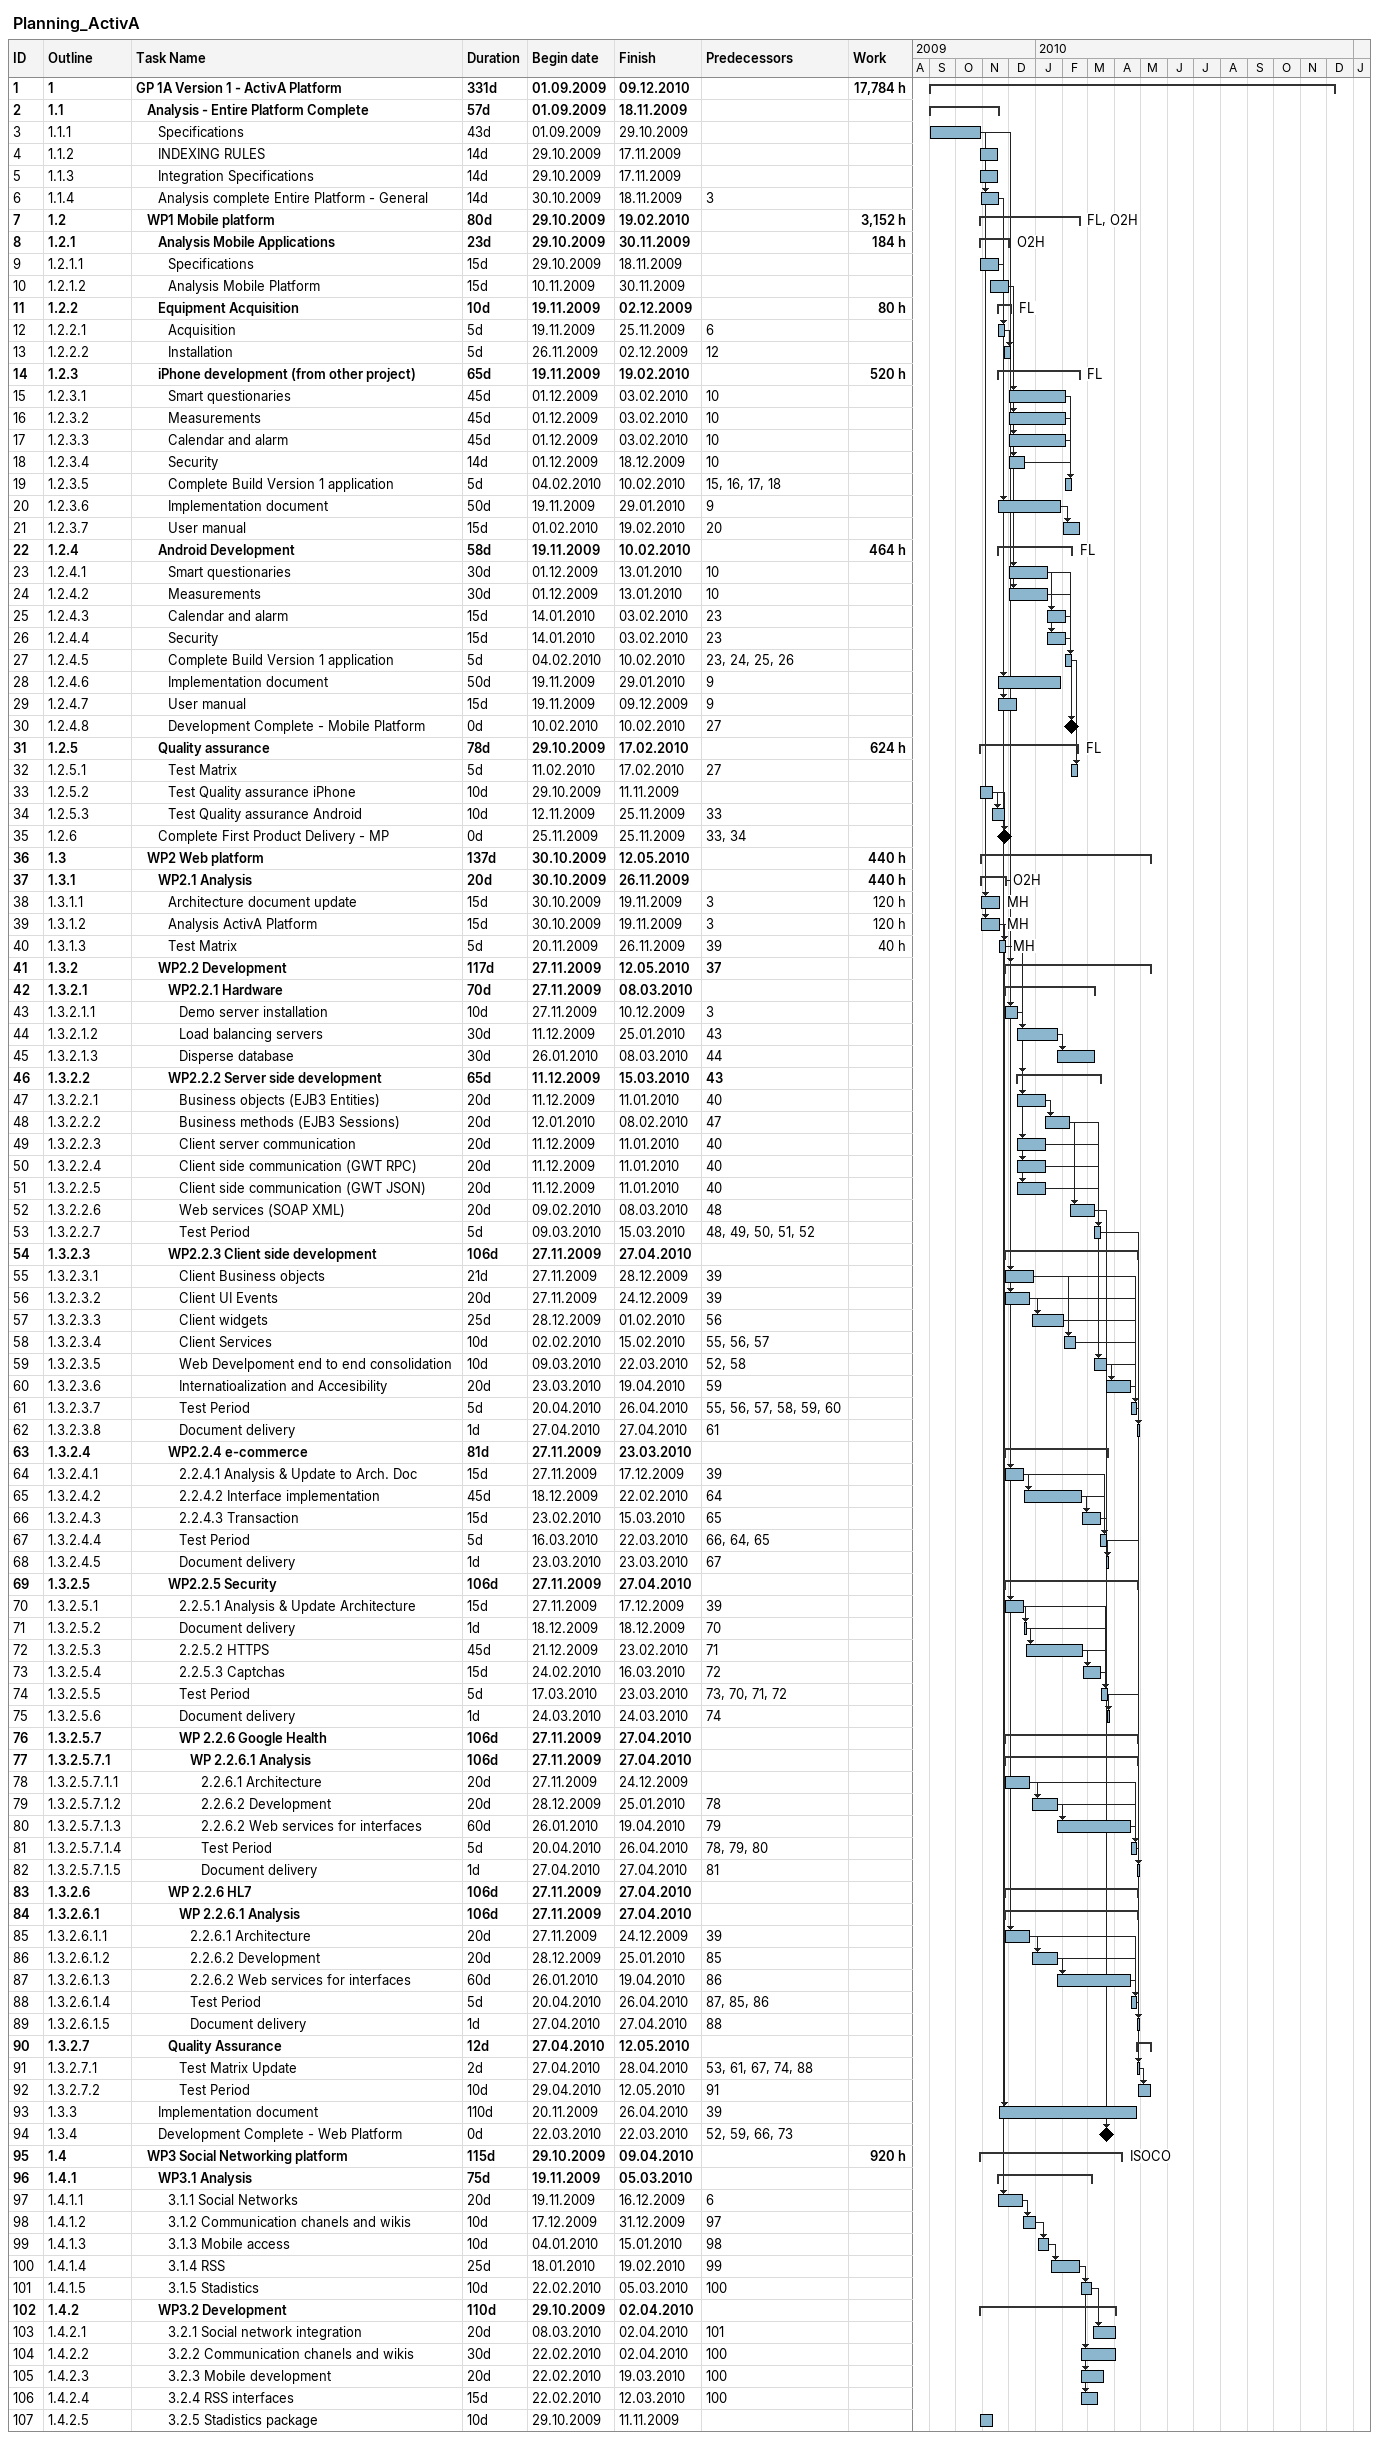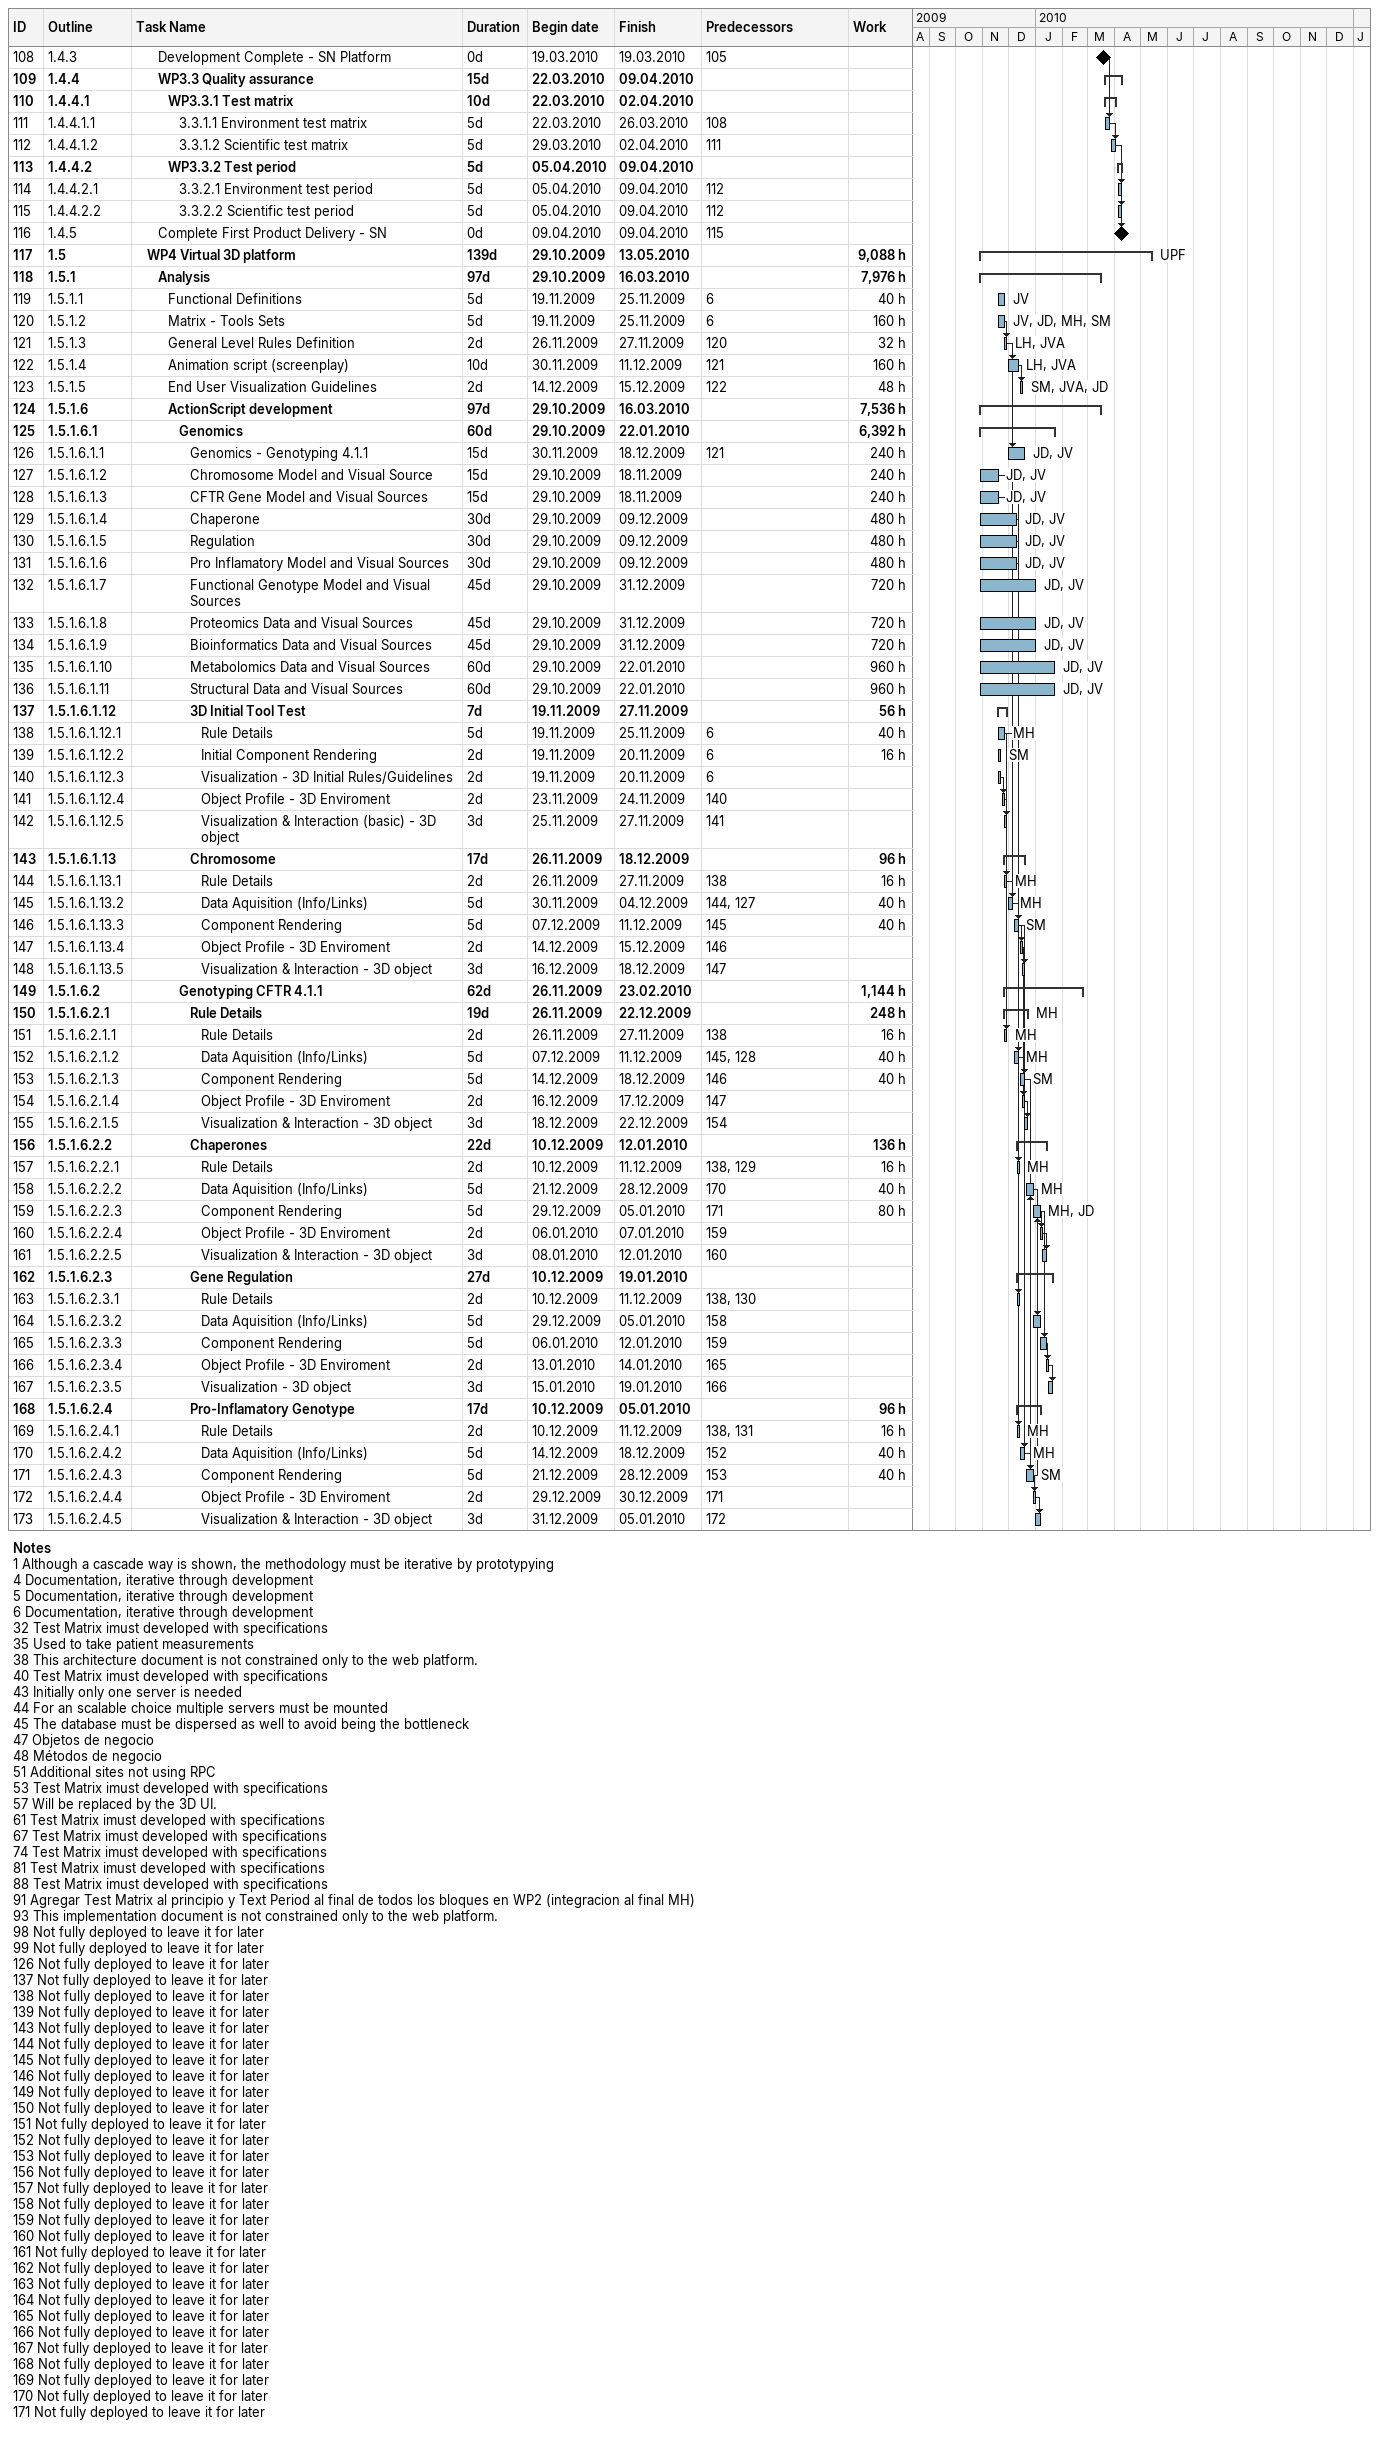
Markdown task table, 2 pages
Planning_ActivA

| ID | WBS | Task | Duration | Start | Finish | Predecessors | Resources | Work (h) |
|---|---|---|---|---|---|---|---|---|
| 1 | 1 | **GP 1A Version 1 - ActivA Platform** | 331d | 2009-09-01 | 2010-12-09 |  |  | 17784 |
| 2 | 1.1 | **Analysis - Entire Platform Complete** | 57d | 2009-09-01 | 2009-11-18 |  |  |  |
| 3 | 1.1.1 | Specifications | 43d | 2009-09-01 | 2009-10-29 |  |  |  |
| 4 | 1.1.2 | INDEXING RULES | 14d | 2009-10-29 | 2009-11-17 |  |  |  |
| 5 | 1.1.3 | Integration Specifications | 14d | 2009-10-29 | 2009-11-17 |  |  |  |
| 6 | 1.1.4 | Analysis complete Entire Platform - General | 14d | 2009-10-30 | 2009-11-18 | 3 |  |  |
| 7 | 1.2 | **WP1 Mobile platform** | 80d | 2009-10-29 | 2010-02-19 |  | FL, O2H | 3152 |
| 8 | 1.2.1 | **Analysis Mobile Applications** | 23d | 2009-10-29 | 2009-11-30 |  | O2H | 184 |
| 9 | 1.2.1.1 | Specifications | 15d | 2009-10-29 | 2009-11-18 |  |  |  |
| 10 | 1.2.1.2 | Analysis Mobile Platform | 15d | 2009-11-10 | 2009-11-30 |  |  |  |
| 11 | 1.2.2 | **Equipment Acquisition** | 10d | 2009-11-19 | 2009-12-02 |  | FL | 80 |
| 12 | 1.2.2.1 | Acquisition | 5d | 2009-11-19 | 2009-11-25 | 6 |  |  |
| 13 | 1.2.2.2 | Installation | 5d | 2009-11-26 | 2009-12-02 | 12 |  |  |
| 14 | 1.2.3 | **iPhone development (from other project)** | 65d | 2009-11-19 | 2010-02-19 |  | FL | 520 |
| 15 | 1.2.3.1 | Smart questionaries | 45d | 2009-12-01 | 2010-02-03 | 10 |  |  |
| 16 | 1.2.3.2 | Measurements | 45d | 2009-12-01 | 2010-02-03 | 10 |  |  |
| 17 | 1.2.3.3 | Calendar and alarm | 45d | 2009-12-01 | 2010-02-03 | 10 |  |  |
| 18 | 1.2.3.4 | Security | 14d | 2009-12-01 | 2009-12-18 | 10 |  |  |
| 19 | 1.2.3.5 | Complete Build Version 1 application | 5d | 2010-02-04 | 2010-02-10 | 15, 16, 17, 18 |  |  |
| 20 | 1.2.3.6 | Implementation document | 50d | 2009-11-19 | 2010-01-29 | 9 |  |  |
| 21 | 1.2.3.7 | User manual | 15d | 2010-02-01 | 2010-02-19 | 20 |  |  |
| 22 | 1.2.4 | **Android Development** | 58d | 2009-11-19 | 2010-02-10 |  | FL | 464 |
| 23 | 1.2.4.1 | Smart questionaries | 30d | 2009-12-01 | 2010-01-13 | 10 |  |  |
| 24 | 1.2.4.2 | Measurements | 30d | 2009-12-01 | 2010-01-13 | 10 |  |  |
| 25 | 1.2.4.3 | Calendar and alarm | 15d | 2010-01-14 | 2010-02-03 | 23 |  |  |
| 26 | 1.2.4.4 | Security | 15d | 2010-01-14 | 2010-02-03 | 23 |  |  |
| 27 | 1.2.4.5 | Complete Build Version 1 application | 5d | 2010-02-04 | 2010-02-10 | 23, 24, 25, 26 |  |  |
| 28 | 1.2.4.6 | Implementation document | 50d | 2009-11-19 | 2010-01-29 | 9 |  |  |
| 29 | 1.2.4.7 | User manual | 15d | 2009-11-19 | 2009-12-09 | 9 |  |  |
| 30 | 1.2.4.8 | Development Complete - Mobile Platform | 0d | 2010-02-10 | 2010-02-10 | 27 |  |  |
| 31 | 1.2.5 | **Quality assurance** | 78d | 2009-10-29 | 2010-02-17 |  | FL | 624 |
| 32 | 1.2.5.1 | Test Matrix | 5d | 2010-02-11 | 2010-02-17 | 27 |  |  |
| 33 | 1.2.5.2 | Test Quality assurance iPhone | 10d | 2009-10-29 | 2009-11-11 |  |  |  |
| 34 | 1.2.5.3 | Test Quality assurance Android | 10d | 2009-11-12 | 2009-11-25 | 33 |  |  |
| 35 | 1.2.6 | Complete First Product Delivery - MP | 0d | 2009-11-25 | 2009-11-25 | 33, 34 |  |  |
| 36 | 1.3 | **WP2 Web platform** | 137d | 2009-10-30 | 2010-05-12 |  |  | 440 |
| 37 | 1.3.1 | **WP2.1 Analysis** | 20d | 2009-10-30 | 2009-11-26 |  | O2H | 440 |
| 38 | 1.3.1.1 | Architecture document update | 15d | 2009-10-30 | 2009-11-19 | 3 | MH | 120 |
| 39 | 1.3.1.2 | Analysis ActivA Platform | 15d | 2009-10-30 | 2009-11-19 | 3 | MH | 120 |
| 40 | 1.3.1.3 | Test Matrix | 5d | 2009-11-20 | 2009-11-26 | 39 | MH | 40 |
| 41 | 1.3.2 | **WP2.2 Development** | 117d | 2009-11-27 | 2010-05-12 | 37 |  |  |
| 42 | 1.3.2.1 | **WP2.2.1 Hardware** | 70d | 2009-11-27 | 2010-03-08 |  |  |  |
| 43 | 1.3.2.1.1 | Demo server installation | 10d | 2009-11-27 | 2009-12-10 | 3 |  |  |
| 44 | 1.3.2.1.2 | Load balancing servers | 30d | 2009-12-11 | 2010-01-25 | 43 |  |  |
| 45 | 1.3.2.1.3 | Disperse database | 30d | 2010-01-26 | 2010-03-08 | 44 |  |  |
| 46 | 1.3.2.2 | **WP2.2.2 Server side development** | 65d | 2009-12-11 | 2010-03-15 | 43 |  |  |
| 47 | 1.3.2.2.1 | Business objects (EJB3 Entities) | 20d | 2009-12-11 | 2010-01-11 | 40 |  |  |
| 48 | 1.3.2.2.2 | Business methods (EJB3 Sessions) | 20d | 2010-01-12 | 2010-02-08 | 47 |  |  |
| 49 | 1.3.2.2.3 | Client server communication | 20d | 2009-12-11 | 2010-01-11 | 40 |  |  |
| 50 | 1.3.2.2.4 | Client side communication (GWT RPC) | 20d | 2009-12-11 | 2010-01-11 | 40 |  |  |
| 51 | 1.3.2.2.5 | Client side communication (GWT JSON) | 20d | 2009-12-11 | 2010-01-11 | 40 |  |  |
| 52 | 1.3.2.2.6 | Web services (SOAP XML) | 20d | 2010-02-09 | 2010-03-08 | 48 |  |  |
| 53 | 1.3.2.2.7 | Test Period | 5d | 2010-03-09 | 2010-03-15 | 48, 49, 50, 51, 52 |  |  |
| 54 | 1.3.2.3 | **WP2.2.3 Client side development** | 106d | 2009-11-27 | 2010-04-27 |  |  |  |
| 55 | 1.3.2.3.1 | Client Business objects | 21d | 2009-11-27 | 2009-12-28 | 39 |  |  |
| 56 | 1.3.2.3.2 | Client UI Events | 20d | 2009-11-27 | 2009-12-24 | 39 |  |  |
| 57 | 1.3.2.3.3 | Client widgets | 25d | 2009-12-28 | 2010-02-01 | 56 |  |  |
| 58 | 1.3.2.3.4 | Client Services | 10d | 2010-02-02 | 2010-02-15 | 55, 56, 57 |  |  |
| 59 | 1.3.2.3.5 | Web Develpoment end to end consolidation | 10d | 2010-03-09 | 2010-03-22 | 52, 58 |  |  |
| 60 | 1.3.2.3.6 | Internatioalization and Accesibility | 20d | 2010-03-23 | 2010-04-19 | 59 |  |  |
| 61 | 1.3.2.3.7 | Test Period | 5d | 2010-04-20 | 2010-04-26 | 55, 56, 57, 58, 59, 60 |  |  |
| 62 | 1.3.2.3.8 | Document delivery | 1d | 2010-04-27 | 2010-04-27 | 61 |  |  |
| 63 | 1.3.2.4 | **WP2.2.4 e-commerce** | 81d | 2009-11-27 | 2010-03-23 |  |  |  |
| 64 | 1.3.2.4.1 | 2.2.4.1 Analysis & Update to Arch. Doc | 15d | 2009-11-27 | 2009-12-17 | 39 |  |  |
| 65 | 1.3.2.4.2 | 2.2.4.2 Interface implementation | 45d | 2009-12-18 | 2010-02-22 | 64 |  |  |
| 66 | 1.3.2.4.3 | 2.2.4.3 Transaction | 15d | 2010-02-23 | 2010-03-15 | 65 |  |  |
| 67 | 1.3.2.4.4 | Test Period | 5d | 2010-03-16 | 2010-03-22 | 66, 64, 65 |  |  |
| 68 | 1.3.2.4.5 | Document delivery | 1d | 2010-03-23 | 2010-03-23 | 67 |  |  |
| 69 | 1.3.2.5 | **WP2.2.5 Security** | 106d | 2009-11-27 | 2010-04-27 |  |  |  |
| 70 | 1.3.2.5.1 | 2.2.5.1 Analysis & Update Architecture | 15d | 2009-11-27 | 2009-12-17 | 39 |  |  |
| 71 | 1.3.2.5.2 | Document delivery | 1d | 2009-12-18 | 2009-12-18 | 70 |  |  |
| 72 | 1.3.2.5.3 | 2.2.5.2 HTTPS | 45d | 2009-12-21 | 2010-02-23 | 71 |  |  |
| 73 | 1.3.2.5.4 | 2.2.5.3 Captchas | 15d | 2010-02-24 | 2010-03-16 | 72 |  |  |
| 74 | 1.3.2.5.5 | Test Period | 5d | 2010-03-17 | 2010-03-23 | 73, 70, 71, 72 |  |  |
| 75 | 1.3.2.5.6 | Document delivery | 1d | 2010-03-24 | 2010-03-24 | 74 |  |  |
| 76 | 1.3.2.5.7 | **WP 2.2.6 Google Health** | 106d | 2009-11-27 | 2010-04-27 |  |  |  |
| 77 | 1.3.2.5.7.1 | **WP 2.2.6.1 Analysis** | 106d | 2009-11-27 | 2010-04-27 |  |  |  |
| 78 | 1.3.2.5.7.1.1 | 2.2.6.1 Architecture | 20d | 2009-11-27 | 2009-12-24 |  |  |  |
| 79 | 1.3.2.5.7.1.2 | 2.2.6.2 Development | 20d | 2009-12-28 | 2010-01-25 | 78 |  |  |
| 80 | 1.3.2.5.7.1.3 | 2.2.6.2 Web services for interfaces | 60d | 2010-01-26 | 2010-04-19 | 79 |  |  |
| 81 | 1.3.2.5.7.1.4 | Test Period | 5d | 2010-04-20 | 2010-04-26 | 78, 79, 80 |  |  |
| 82 | 1.3.2.5.7.1.5 | Document delivery | 1d | 2010-04-27 | 2010-04-27 | 81 |  |  |
| 83 | 1.3.2.6 | **WP 2.2.6 HL7** | 106d | 2009-11-27 | 2010-04-27 |  |  |  |
| 84 | 1.3.2.6.1 | **WP 2.2.6.1 Analysis** | 106d | 2009-11-27 | 2010-04-27 |  |  |  |
| 85 | 1.3.2.6.1.1 | 2.2.6.1 Architecture | 20d | 2009-11-27 | 2009-12-24 | 39 |  |  |
| 86 | 1.3.2.6.1.2 | 2.2.6.2 Development | 20d | 2009-12-28 | 2010-01-25 | 85 |  |  |
| 87 | 1.3.2.6.1.3 | 2.2.6.2 Web services for interfaces | 60d | 2010-01-26 | 2010-04-19 | 86 |  |  |
| 88 | 1.3.2.6.1.4 | Test Period | 5d | 2010-04-20 | 2010-04-26 | 87, 85, 86 |  |  |
| 89 | 1.3.2.6.1.5 | Document delivery | 1d | 2010-04-27 | 2010-04-27 | 88 |  |  |
| 90 | 1.3.2.7 | **Quality Assurance** | 12d | 2010-04-27 | 2010-05-12 |  |  |  |
| 91 | 1.3.2.7.1 | Test Matrix Update | 2d | 2010-04-27 | 2010-04-28 | 53, 61, 67, 74, 88 |  |  |
| 92 | 1.3.2.7.2 | Test Period | 10d | 2010-04-29 | 2010-05-12 | 91 |  |  |
| 93 | 1.3.3 | Implementation document | 110d | 2009-11-20 | 2010-04-26 | 39 |  |  |
| 94 | 1.3.4 | Development Complete - Web Platform | 0d | 2010-03-22 | 2010-03-22 | 52, 59, 66, 73 |  |  |
| 95 | 1.4 | **WP3 Social Networking platform** | 115d | 2009-10-29 | 2010-04-09 |  | ISOCO | 920 |
| 96 | 1.4.1 | **WP3.1 Analysis** | 75d | 2009-11-19 | 2010-03-05 |  |  |  |
| 97 | 1.4.1.1 | 3.1.1 Social Networks | 20d | 2009-11-19 | 2009-12-16 | 6 |  |  |
| 98 | 1.4.1.2 | 3.1.2 Communication chanels and wikis | 10d | 2009-12-17 | 2009-12-31 | 97 |  |  |
| 99 | 1.4.1.3 | 3.1.3 Mobile access | 10d | 2010-01-04 | 2010-01-15 | 98 |  |  |
| 100 | 1.4.1.4 | 3.1.4 RSS | 25d | 2010-01-18 | 2010-02-19 | 99 |  |  |
| 101 | 1.4.1.5 | 3.1.5 Stadistics | 10d | 2010-02-22 | 2010-03-05 | 100 |  |  |
| 102 | 1.4.2 | **WP3.2 Development** | 110d | 2009-10-29 | 2010-04-02 |  |  |  |
| 103 | 1.4.2.1 | 3.2.1 Social network integration | 20d | 2010-03-08 | 2010-04-02 | 101 |  |  |
| 104 | 1.4.2.2 | 3.2.2 Communication chanels and wikis | 30d | 2010-02-22 | 2010-04-02 | 100 |  |  |
| 105 | 1.4.2.3 | 3.2.3 Mobile development | 20d | 2010-02-22 | 2010-03-19 | 100 |  |  |
| 106 | 1.4.2.4 | 3.2.4 RSS interfaces | 15d | 2010-02-22 | 2010-03-12 | 100 |  |  |
| 107 | 1.4.2.5 | 3.2.5 Stadistics package | 10d | 2009-10-29 | 2009-11-11 |  |  |  |
| 108 | 1.4.3 | Development Complete - SN Platform | 0d | 2010-03-19 | 2010-03-19 | 105 |  |  |
| 109 | 1.4.4 | **WP3.3 Quality assurance** | 15d | 2010-03-22 | 2010-04-09 |  |  |  |
| 110 | 1.4.4.1 | **WP3.3.1 Test matrix** | 10d | 2010-03-22 | 2010-04-02 |  |  |  |
| 111 | 1.4.4.1.1 | 3.3.1.1 Environment test matrix | 5d | 2010-03-22 | 2010-03-26 | 108 |  |  |
| 112 | 1.4.4.1.2 | 3.3.1.2 Scientific test matrix | 5d | 2010-03-29 | 2010-04-02 | 111 |  |  |
| 113 | 1.4.4.2 | **WP3.3.2 Test period** | 5d | 2010-04-05 | 2010-04-09 |  |  |  |
| 114 | 1.4.4.2.1 | 3.3.2.1 Environment test period | 5d | 2010-04-05 | 2010-04-09 | 112 |  |  |
| 115 | 1.4.4.2.2 | 3.3.2.2 Scientific test period | 5d | 2010-04-05 | 2010-04-09 | 112 |  |  |
| 116 | 1.4.5 | Complete First Product Delivery - SN | 0d | 2010-04-09 | 2010-04-09 | 115 |  |  |
| 117 | 1.5 | **WP4 Virtual 3D platform** | 139d | 2009-10-29 | 2010-05-13 |  | UPF | 9088 |
| 118 | 1.5.1 | **Analysis** | 97d | 2009-10-29 | 2010-03-16 |  |  | 7976 |
| 119 | 1.5.1.1 | Functional Definitions | 5d | 2009-11-19 | 2009-11-25 | 6 | JV | 40 |
| 120 | 1.5.1.2 | Matrix - Tools Sets | 5d | 2009-11-19 | 2009-11-25 | 6 | JV, JD, MH, SM | 160 |
| 121 | 1.5.1.3 | General Level Rules Definition | 2d | 2009-11-26 | 2009-11-27 | 120 | LH, JVA | 32 |
| 122 | 1.5.1.4 | Animation script (screenplay) | 10d | 2009-11-30 | 2009-12-11 | 121 | LH, JVA | 160 |
| 123 | 1.5.1.5 | End User Visualization Guidelines | 2d | 2009-12-14 | 2009-12-15 | 122 | SM, JVA, JD | 48 |
| 124 | 1.5.1.6 | **ActionScript development** | 97d | 2009-10-29 | 2010-03-16 |  |  | 7536 |
| 125 | 1.5.1.6.1 | **Genomics** | 60d | 2009-10-29 | 2010-01-22 |  |  | 6392 |
| 126 | 1.5.1.6.1.1 | Genomics - Genotyping 4.1.1 | 15d | 2009-11-30 | 2009-12-18 | 121 | JD, JV | 240 |
| 127 | 1.5.1.6.1.2 | Chromosome Model and Visual Source | 15d | 2009-10-29 | 2009-11-18 |  | JD, JV | 240 |
| 128 | 1.5.1.6.1.3 | CFTR Gene Model and Visual Sources | 15d | 2009-10-29 | 2009-11-18 |  | JD, JV | 240 |
| 129 | 1.5.1.6.1.4 | Chaperone | 30d | 2009-10-29 | 2009-12-09 |  | JD, JV | 480 |
| 130 | 1.5.1.6.1.5 | Regulation | 30d | 2009-10-29 | 2009-12-09 |  | JD, JV | 480 |
| 131 | 1.5.1.6.1.6 | Pro Inflamatory Model and Visual Sources | 30d | 2009-10-29 | 2009-12-09 |  | JD, JV | 480 |
| 132 | 1.5.1.6.1.7 | Functional Genotype Model and Visual Sources | 45d | 2009-10-29 | 2009-12-31 |  | JD, JV | 720 |
| 133 | 1.5.1.6.1.8 | Proteomics Data and Visual Sources | 45d | 2009-10-29 | 2009-12-31 |  | JD, JV | 720 |
| 134 | 1.5.1.6.1.9 | Bioinformatics Data and Visual Sources | 45d | 2009-10-29 | 2009-12-31 |  | JD, JV | 720 |
| 135 | 1.5.1.6.1.10 | Metabolomics Data and Visual Sources | 60d | 2009-10-29 | 2010-01-22 |  | JD, JV | 960 |
| 136 | 1.5.1.6.1.11 | Structural Data and Visual Sources | 60d | 2009-10-29 | 2010-01-22 |  | JD, JV | 960 |
| 137 | 1.5.1.6.1.12 | **3D Initial Tool Test** | 7d | 2009-11-19 | 2009-11-27 |  |  | 56 |
| 138 | 1.5.1.6.1.12.1 | Rule Details | 5d | 2009-11-19 | 2009-11-25 | 6 | MH | 40 |
| 139 | 1.5.1.6.1.12.2 | Initial Component Rendering | 2d | 2009-11-19 | 2009-11-20 | 6 | SM | 16 |
| 140 | 1.5.1.6.1.12.3 | Visualization - 3D Initial Rules/Guidelines | 2d | 2009-11-19 | 2009-11-20 | 6 |  |  |
| 141 | 1.5.1.6.1.12.4 | Object Profile - 3D Enviroment | 2d | 2009-11-23 | 2009-11-24 | 140 |  |  |
| 142 | 1.5.1.6.1.12.5 | Visualization & Interaction (basic) - 3D object | 3d | 2009-11-25 | 2009-11-27 | 141 |  |  |
| 143 | 1.5.1.6.1.13 | **Chromosome** | 17d | 2009-11-26 | 2009-12-18 |  |  | 96 |
| 144 | 1.5.1.6.1.13.1 | Rule Details | 2d | 2009-11-26 | 2009-11-27 | 138 | MH | 16 |
| 145 | 1.5.1.6.1.13.2 | Data Aquisition (Info/Links) | 5d | 2009-11-30 | 2009-12-04 | 144, 127 | MH | 40 |
| 146 | 1.5.1.6.1.13.3 | Component Rendering | 5d | 2009-12-07 | 2009-12-11 | 145 | SM | 40 |
| 147 | 1.5.1.6.1.13.4 | Object Profile - 3D Enviroment | 2d | 2009-12-14 | 2009-12-15 | 146 |  |  |
| 148 | 1.5.1.6.1.13.5 | Visualization & Interaction - 3D object | 3d | 2009-12-16 | 2009-12-18 | 147 |  |  |
| 149 | 1.5.1.6.2 | **Genotyping CFTR 4.1.1** | 62d | 2009-11-26 | 2010-02-23 |  |  | 1144 |
| 150 | 1.5.1.6.2.1 | **Rule Details** | 19d | 2009-11-26 | 2009-12-22 |  | MH | 248 |
| 151 | 1.5.1.6.2.1.1 | Rule Details | 2d | 2009-11-26 | 2009-11-27 | 138 | MH | 16 |
| 152 | 1.5.1.6.2.1.2 | Data Aquisition (Info/Links) | 5d | 2009-12-07 | 2009-12-11 | 145, 128 | MH | 40 |
| 153 | 1.5.1.6.2.1.3 | Component Rendering | 5d | 2009-12-14 | 2009-12-18 | 146 | SM | 40 |
| 154 | 1.5.1.6.2.1.4 | Object Profile - 3D Enviroment | 2d | 2009-12-16 | 2009-12-17 | 147 |  |  |
| 155 | 1.5.1.6.2.1.5 | Visualization & Interaction - 3D object | 3d | 2009-12-18 | 2009-12-22 | 154 |  |  |
| 156 | 1.5.1.6.2.2 | **Chaperones** | 22d | 2009-12-10 | 2010-01-12 |  |  | 136 |
| 157 | 1.5.1.6.2.2.1 | Rule Details | 2d | 2009-12-10 | 2009-12-11 | 138, 129 | MH | 16 |
| 158 | 1.5.1.6.2.2.2 | Data Aquisition (Info/Links) | 5d | 2009-12-21 | 2009-12-28 | 170 | MH | 40 |
| 159 | 1.5.1.6.2.2.3 | Component Rendering | 5d | 2009-12-29 | 2010-01-05 | 171 | MH, JD | 80 |
| 160 | 1.5.1.6.2.2.4 | Object Profile - 3D Enviroment | 2d | 2010-01-06 | 2010-01-07 | 159 |  |  |
| 161 | 1.5.1.6.2.2.5 | Visualization & Interaction - 3D object | 3d | 2010-01-08 | 2010-01-12 | 160 |  |  |
| 162 | 1.5.1.6.2.3 | **Gene Regulation** | 27d | 2009-12-10 | 2010-01-19 |  |  |  |
| 163 | 1.5.1.6.2.3.1 | Rule Details | 2d | 2009-12-10 | 2009-12-11 | 138, 130 |  |  |
| 164 | 1.5.1.6.2.3.2 | Data Aquisition (Info/Links) | 5d | 2009-12-29 | 2010-01-05 | 158 |  |  |
| 165 | 1.5.1.6.2.3.3 | Component Rendering | 5d | 2010-01-06 | 2010-01-12 | 159 |  |  |
| 166 | 1.5.1.6.2.3.4 | Object Profile - 3D Enviroment | 2d | 2010-01-13 | 2010-01-14 | 165 |  |  |
| 167 | 1.5.1.6.2.3.5 | Visualization - 3D object | 3d | 2010-01-15 | 2010-01-19 | 166 |  |  |
| 168 | 1.5.1.6.2.4 | **Pro-Inflamatory Genotype** | 17d | 2009-12-10 | 2010-01-05 |  |  | 96 |
| 169 | 1.5.1.6.2.4.1 | Rule Details | 2d | 2009-12-10 | 2009-12-11 | 138, 131 | MH | 16 |
| 170 | 1.5.1.6.2.4.2 | Data Aquisition (Info/Links) | 5d | 2009-12-14 | 2009-12-18 | 152 | MH | 40 |
| 171 | 1.5.1.6.2.4.3 | Component Rendering | 5d | 2009-12-21 | 2009-12-28 | 153 | SM | 40 |
| 172 | 1.5.1.6.2.4.4 | Object Profile - 3D Enviroment | 2d | 2009-12-29 | 2009-12-30 | 171 |  |  |
| 173 | 1.5.1.6.2.4.5 | Visualization & Interaction - 3D object | 3d | 2009-12-31 | 2010-01-05 | 172 |  |  |

Notes
- 1: Although a cascade way is shown, the methodology must be iterative by prototypying
- 4: Documentation, iterative through development
- 5: Documentation, iterative through development
- 6: Documentation, iterative through development
- 32: Test Matrix imust developed with specifications
- 35: Used to take patient measurements
- 38: This architecture document is not constrained only to the web platform.
- 40: Test Matrix imust developed with specifications
- 43: Initially only one server is needed
- 44: For an scalable choice multiple servers must be mounted
- 45: The database must be dispersed as well to avoid being the bottleneck
- 47: Objetos de negocio
- 48: Métodos de negocio
- 51: Additional sites not using RPC
- 53: Test Matrix imust developed with specifications
- 57: Will be replaced by the 3D UI.
- 61: Test Matrix imust developed with specifications
- 67: Test Matrix imust developed with specifications
- 74: Test Matrix imust developed with specifications
- 81: Test Matrix imust developed with specifications
- 88: Test Matrix imust developed with specifications
- 91: Agregar Test Matrix al principio y Text Period al final de todos los bloques en WP2 (integracion al final MH)
- 93: This implementation document is not constrained only to the web platform.
- 98: Not fully deployed to leave it for later
- 99: Not fully deployed to leave it for later
- 126: Not fully deployed to leave it for later
- 137: Not fully deployed to leave it for later
- 138: Not fully deployed to leave it for later
- 139: Not fully deployed to leave it for later
- 143: Not fully deployed to leave it for later
- 144: Not fully deployed to leave it for later
- 145: Not fully deployed to leave it for later
- 146: Not fully deployed to leave it for later
- 149: Not fully deployed to leave it for later
- 150: Not fully deployed to leave it for later
- 151: Not fully deployed to leave it for later
- 152: Not fully deployed to leave it for later
- 153: Not fully deployed to leave it for later
- 156: Not fully deployed to leave it for later
- 157: Not fully deployed to leave it for later
- 158: Not fully deployed to leave it for later
- 159: Not fully deployed to leave it for later
- 160: Not fully deployed to leave it for later
- 161: Not fully deployed to leave it for later
- 162: Not fully deployed to leave it for later
- 163: Not fully deployed to leave it for later
- 164: Not fully deployed to leave it for later
- 165: Not fully deployed to leave it for later
- 166: Not fully deployed to leave it for later
- 167: Not fully deployed to leave it for later
- 168: Not fully deployed to leave it for later
- 169: Not fully deployed to leave it for later
- 170: Not fully deployed to leave it for later
- 171: Not fully deployed to leave it for later
